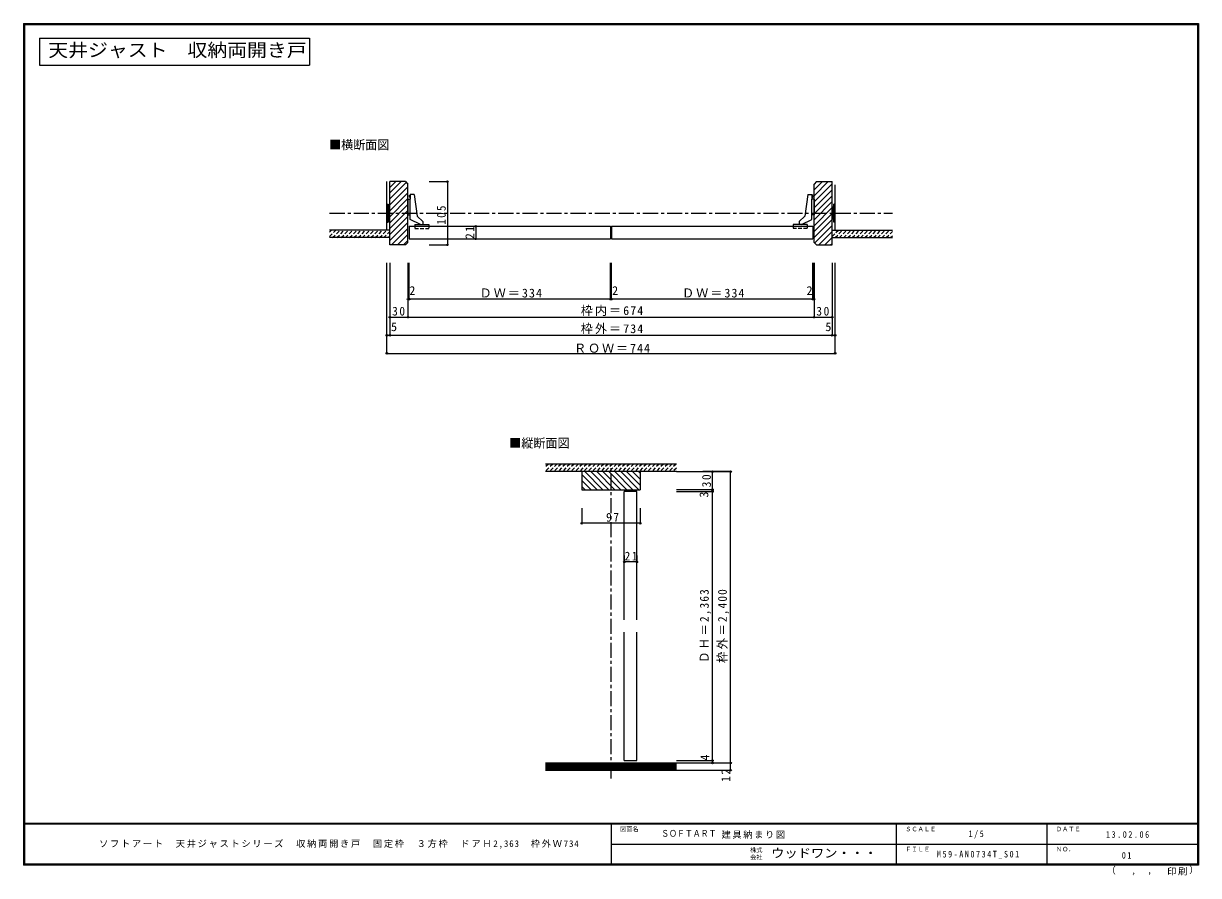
# Model space of a CAD drawing. Units: millimetres at full size, sheet at 1:5. Extents: x -973 to 977, y -718 to 696.
import ezdxf
from ezdxf.enums import TextEntityAlignment as Align

# ---------------------------------------------------------------- set-up
doc = ezdxf.new("R2010")
doc.units = ezdxf.units.MM
doc.header["$LTSCALE"] = 5
doc.header["$PDMODE"] = 32
doc.header["$PDSIZE"] = 2.5
doc.linetypes.add('CHAIN1', pattern=[8, 5, -1, 1, -1])
doc.linetypes.add('DASHED1', pattern=[1.8, 1.2, -0.6])
for name, color, linetype in [('0-1_通り芯', 4, 'CHAIN1'), ('0-3_仕上げ', 2, 'Continuous'), ('0-4_枠', 3, 'Continuous'), ('0-6_扉', 6, 'Continuous'), ('0-7_金物', 7, 'Continuous'), ('0-A_文字', 3, 'Continuous'), ('0-B_寸法', 7, 'Continuous'), ('0-C_ハッチ', 4, 'DASHED1'), ('F-0_補助線', 7, 'Continuous'), ('F-1_枠', 6, 'Continuous'), ('F-A_文字', 7, 'Continuous')]:
    doc.layers.add(name, color=color, linetype=linetype)
doc.styles.add('HGP明朝B', font='')
doc.styles.add('ＭＳ ゴシック', font='')
doc.styles.get('HGP明朝B').set_extended_font_data('HGP明朝B')
doc.styles.get('ＭＳ ゴシック').set_extended_font_data('MS Gothic')

msp = doc.modelspace()

# ---------------------------------------------------------------- linework, layer by layer
at = {"layer": '0-1_通り芯'}
for p, q in [((-465.347, 380.994), (468.653, 380.994)), ((1.653, -556.724), (1.653, -35.141))]:
    msp.add_line(p, q, dxfattribs=at)
at = {"layer": '0-3_仕上げ', "color": 3}
for p, q in [((-370.347, 352.994), (-370.347, 433.742)), ((373.653, 352.994), (373.653, 428.307))]:
    msp.add_line(p, q, dxfattribs=at)
at = {"layer": '0-3_仕上げ'}
for p, q in [((-365.347, 352.994), (-465.347, 352.994)), ((368.653, 352.994), (468.653, 352.994)), ((-365.347, 340.494), (-465.347, 340.494)), ((368.653, 340.494), (468.653, 340.494)), ((110.153, -35.142), (-106.847, -35.142)), ((110.153, -47.642), (-106.847, -47.642)), ((-106.847, -531.141), (110.153, -531.141)), ((-106.847, -543.141), (110.153, -543.141))]:
    msp.add_line(p, q, dxfattribs=at)
at = {"layer": '0-3_仕上げ', "color": 7}
for p, q in [((-106.847, -533.142), (110.153, -533.142)), ((-106.847, -535.141), (110.153, -535.141)), ((110.153, -537.142), (-106.847, -537.142)), ((110.153, -539.142), (-106.847, -539.142)), ((110.153, -541.142), (-106.847, -541.142))]:
    msp.add_line(p, q, dxfattribs=at)
at = {"layer": '0-4_枠'}
for p, q in [((-339.347, 433.494), (-365.347, 433.494)), ((-365.347, 328.494), (-365.347, 433.494)), ((-339.347, 433.494), (-335.347, 429.494)), ((-335.347, 332.494), (-335.347, 429.494)), ((342.653, 433.494), (338.653, 429.494)), ((338.653, 332.494), (338.653, 429.494)), ((342.653, 433.494), (368.653, 433.494)), ((368.653, 328.494), (368.653, 433.494)), ((-335.347, 332.494), (-339.347, 328.494)), ((-339.347, 328.494), (-365.347, 328.494)), ((-46.847, -47.642), (-46.847, -77.642)), ((50.153, -47.642), (-46.847, -47.642)), ((50.153, -47.642), (50.153, -77.642)), ((-46.847, -77.642), (50.153, -77.642))]:
    msp.add_line(p, q, dxfattribs=at)
msp.add_lwpolyline([(338.653, 332.494), (342.653, 328.494), (368.653, 328.494)], dxfattribs=at)
at = {"layer": '0-6_扉'}
for p, q in [((-333.347, 359.494), (0.653, 359.494)), ((-333.347, 359.494), (-333.347, 338.494)), ((0.653, 359.494), (0.653, 338.494)), ((2.653, 359.494), (336.653, 359.494)), ((2.653, 359.494), (2.653, 338.494)), ((336.653, 359.494), (336.653, 338.494)), ((-333.347, 338.494), (0.653, 338.494)), ((2.653, 338.494), (336.653, 338.494)), ((44.653, -80.642), (23.653, -80.642)), ((23.653, -293.892), (23.653, -80.642)), ((44.653, -293.892), (44.653, -80.642)), ((23.653, -527.141), (23.653, -313.892)), ((44.653, -527.141), (44.653, -313.892)), ((23.653, -527.141), (44.653, -527.141))]:
    msp.add_line(p, q, dxfattribs=at)
at = {"layer": '0-7_金物'}
for p, q in [((-333.365, 410.596), (-333.58, 407.803)), ((-333.365, 410.596), (-331.737, 411.817)), ((-324.746, 412.236), (-331.746, 412.284)), ((-331.746, 412.284), (-331.597, 404.234)), ((-324.746, 412.236), (-319.826, 376.244)), ((328.052, 412.236), (323.133, 376.244)), ((328.052, 412.236), (335.052, 412.284)), ((335.052, 412.284), (334.903, 404.234)), ((336.671, 410.596), (335.044, 411.817)), ((336.671, 410.596), (336.886, 407.803)), ((-370.347, 395.994), (-368.347, 395.994)), ((-370.347, 395.994), (-370.347, 365.994)), ((-368.347, 395.994), (-368.347, 365.994)), ((-368.347, 390.994), (-366.347, 390.994)), ((-366.347, 390.994), (-366.347, 370.994)), ((-335.347, 404.234), (-335.347, 378.334)), ((-335.347, 404.234), (-331.597, 404.234)), ((-332.153, 407.565), (-333.58, 407.803)), ((-331.597, 378.334), (-331.597, 404.234)), ((338.653, 404.234), (334.903, 404.234)), ((334.903, 378.334), (334.903, 404.234)), ((335.459, 407.565), (336.886, 407.803)), ((338.653, 404.234), (338.653, 378.334)), ((371.653, 390.994), (369.653, 390.994)), ((369.653, 370.994), (369.653, 390.994)), ((371.653, 365.994), (371.653, 395.994)), ((373.653, 395.994), (371.653, 395.994)), ((373.653, 365.994), (373.653, 395.994)), ((-368.347, 370.994), (-366.347, 370.994)), ((-366.347, 389.994), (-365.347, 389.994)), ((-366.347, 371.994), (-365.347, 371.994)), ((-335.347, 378.334), (-331.594, 378.334)), ((-331.546, 370.478), (-331.597, 378.784)), ((-319.826, 376.244), (-310.733, 367.555)), ((323.133, 376.244), (314.039, 367.555)), ((334.852, 370.478), (334.903, 378.784)), ((338.653, 378.334), (334.9, 378.334)), ((369.653, 389.994), (368.653, 389.994)), ((369.653, 371.994), (368.653, 371.994)), ((371.653, 370.994), (369.653, 370.994)), ((-370.347, 365.994), (-368.347, 365.994)), ((-314.368, 362.494), (-331.546, 370.478)), ((-323.954, 362.494), (-300.404, 362.494)), ((-310.733, 367.555), (-310.492, 362.494)), ((327.261, 362.494), (303.711, 362.494)), ((314.039, 367.555), (313.798, 362.494)), ((317.674, 362.494), (334.852, 370.478)), ((373.653, 365.994), (371.653, 365.994))]:
    msp.add_line(p, q, dxfattribs=at)
at = {"layer": '0-7_金物', "linetype": 'DASHED1'}
for p, q in [((-323.954, 362.494), (-323.954, 355.503)), ((-323.954, 355.503), (-300.404, 355.503)), ((-300.404, 362.494), (-300.404, 355.503)), ((303.711, 362.494), (303.711, 355.503)), ((327.261, 355.503), (303.711, 355.503)), ((327.261, 362.494), (327.261, 355.503))]:
    msp.add_line(p, q, dxfattribs=at)
at = {"layer": '0-7_金物'}
for points in [[(-332.153, 407.565), (-332.153, 408.778), (-331.685, 409.011)], [(335.459, 407.565), (335.459, 408.778), (334.992, 409.011)]]:
    msp.add_lwpolyline(points, dxfattribs=at)
at = {"layer": '0-A_文字'}
for p, q in [((-946.639, 671.667), (-946.639, 626.667)), ((-946.639, 671.667), (-498.764, 671.667)), ((-498.764, 671.667), (-498.764, 626.667)), ((-946.639, 626.667), (-498.764, 626.667))]:
    msp.add_line(p, q, dxfattribs=at)
at = {"layer": '0-B_寸法', "color": 4}
for p, q in [((-234.812, 359.494), (-222.918, 359.494)), ((-222.918, 359.494), (-222.918, 338.493)), ((-234.812, 338.493), (-222.918, 338.493)), ((-299.913, 328.494), (-269.913, 328.494)), ((-370.347, 148.494), (-370.347, 298.494)), ((-365.347, 298.494), (-365.347, 178.494)), ((-335.347, 298.494), (-335.347, 208.494)), ((-333.347, 238.494), (-333.347, 298.494)), ((0.653, 238.494), (0.653, 298.494)), ((2.653, 238.494), (2.653, 298.494)), ((336.653, 238.494), (336.653, 298.494)), ((338.653, 238.494), (338.653, 298.494)), ((338.653, 298.494), (338.653, 208.494)), ((368.653, 298.494), (368.653, 178.494)), ((338.653, 238.494), (-335.347, 238.494)), ((-365.347, 208.494), (368.653, 208.494)), ((-370.347, 178.494), (373.653, 178.494)), ((110.153, -47.642), (200.153, -47.642)), ((200.153, -47.641), (154.153, -47.641)), ((170.153, -77.642), (170.153, -47.642)), ((200.153, -543.141), (200.153, -47.642)), ((170.153, -77.642), (110.153, -77.642)), ((170.153, -531.141), (170.153, -77.642)), ((110.153, -80.642), (170.153, -80.642)), ((-46.847, -108.102), (-46.847, -133.473)), ((50.153, -108.102), (50.153, -133.473)), ((50.153, -133.473), (-46.847, -133.473)), ((23.653, -186.726), (23.653, -197.642)), ((44.653, -186.726), (44.653, -197.642)), ((44.653, -197.642), (23.653, -197.642)), ((110.153, -527.141), (170.153, -527.141)), ((110.153, -531.142), (170.153, -531.142)), ((110.153, -543.141), (200.153, -543.141)), ((170.153, -531.141), (200.153, -531.141))]:
    msp.add_line(p, q, dxfattribs=at)
for points in [[(-299.913, 433.494), (-269.913, 433.494), (-269.913, 328.494)], [(-370.347, 148.494), (373.653, 148.494), (373.653, 298.494)]]:
    msp.add_lwpolyline(points, dxfattribs=at)
at = {"layer": '0-B_寸法'}
for p in [(-269.913, 433.494), (-222.918, 359.494), (-222.918, 338.493), (-269.913, 328.494), (-335.347, 238.494), (-333.347, 238.494), (0.653, 238.494), (2.653, 238.494), (336.653, 238.494), (338.653, 238.494), (-365.347, 208.494), (-335.347, 208.494), (338.653, 208.494), (368.653, 208.494), (-370.347, 178.494), (-365.347, 178.494), (368.653, 178.494), (373.653, 178.494), (-370.347, 148.494), (373.653, 148.494), (170.153, -47.642), (200.153, -47.641), (200.153, -47.642), (170.153, -77.642), (170.153, -80.642), (-46.847, -133.473), (50.153, -133.473), (23.653, -197.642), (44.653, -197.642), (170.153, -527.141), (170.153, -531.141), (200.153, -531.141), (200.153, -543.141)]:
    msp.add_point(p, dxfattribs=at)
at = {"layer": '0-C_ハッチ', "linetype": 'Continuous'}
for p, q in [((-365.347, 414.844), (-346.697, 433.494)), ((-365.347, 423.581), (-355.435, 433.494)), ((-365.347, 404.944), (-338.072, 432.219)), ((338.653, 419.767), (352.379, 433.494)), ((338.653, 409.868), (362.279, 433.494)), ((338.653, 399.968), (368.653, 429.968)), ((-365.347, 395.045), (-335.347, 425.045)), ((-365.347, 385.145), (-335.347, 415.145)), ((338.653, 390.069), (368.653, 420.069)), ((338.653, 380.169), (368.653, 410.169)), ((-365.347, 375.246), (-335.347, 405.246)), ((-365.347, 365.346), (-335.347, 395.346)), ((338.653, 370.27), (368.653, 400.27)), ((338.653, 360.37), (368.653, 390.37)), ((-365.347, 355.447), (-335.347, 385.447)), ((-365.347, 345.547), (-335.347, 375.547)), ((338.653, 350.471), (368.653, 380.471)), ((338.653, 340.571), (368.653, 370.571)), ((-365.347, 335.648), (-335.347, 365.648)), ((-362.602, 328.494), (-335.347, 355.748)), ((339.564, 331.583), (368.653, 360.672)), ((-352.702, 328.494), (-335.347, 345.849)), ((-342.803, 328.494), (-335.347, 335.949)), ((346.374, 328.494), (368.653, 350.772)), ((356.274, 328.494), (368.653, 340.873)), ((366.173, 328.494), (368.653, 330.973)), ((-21.575, -77.642), (-46.847, -52.37)), ((-11.675, -77.642), (-41.676, -47.642)), ((-1.776, -77.642), (-31.776, -47.642)), ((8.124, -77.642), (-21.877, -47.642)), ((18.023, -77.642), (-11.977, -47.642)), ((27.923, -77.642), (-2.078, -47.642)), ((37.822, -77.642), (7.822, -47.642)), ((47.721, -77.642), (17.721, -47.642)), ((50.153, -70.174), (27.621, -47.642)), ((50.153, -60.274), (37.52, -47.642)), ((50.153, -50.375), (47.42, -47.642)), ((-31.474, -77.642), (-46.847, -62.269)), ((-41.374, -77.642), (-46.847, -72.169))]:
    msp.add_line(p, q, dxfattribs=at)
at = {"layer": '0-C_ハッチ'}
for p, q in [((-465.347, 349.641), (-461.994, 352.994)), ((-465.347, 342.57), (-454.923, 352.994)), ((-460.352, 340.494), (-447.852, 352.994)), ((-453.281, 340.494), (-440.781, 352.994)), ((-446.21, 340.494), (-433.71, 352.994)), ((-439.139, 340.494), (-426.639, 352.994)), ((-432.068, 340.494), (-419.568, 352.994)), ((-424.997, 340.494), (-412.497, 352.994)), ((-417.926, 340.494), (-405.426, 352.994)), ((-410.855, 340.494), (-398.355, 352.994)), ((-403.784, 340.494), (-391.284, 352.994)), ((-396.713, 340.494), (-384.213, 352.994)), ((-389.642, 340.494), (-377.142, 352.994)), ((-382.571, 340.494), (-370.071, 352.994)), ((368.653, 342.567), (379.08, 352.994)), ((373.65, 340.494), (386.151, 352.994)), ((380.722, 340.494), (393.222, 352.994)), ((387.793, 340.494), (400.293, 352.994)), ((394.864, 340.494), (407.364, 352.994)), ((401.935, 340.494), (414.435, 352.994)), ((409.006, 340.494), (421.506, 352.994)), ((416.077, 340.494), (428.577, 352.994)), ((423.148, 340.494), (435.648, 352.994)), ((430.219, 340.494), (442.719, 352.994)), ((437.29, 340.494), (449.79, 352.994)), ((444.361, 340.494), (456.861, 352.994)), ((451.432, 340.494), (463.932, 352.994)), ((-375.5, 340.494), (-365.347, 350.646)), ((-368.429, 340.494), (-365.347, 343.575)), ((458.503, 340.494), (468.653, 350.644)), ((465.574, 340.494), (468.653, 343.573)), ((-102.174, -35.142), (-106.847, -39.814)), ((-95.103, -35.142), (-106.847, -46.885)), ((-88.032, -35.142), (-100.532, -47.642)), ((-80.961, -35.142), (-93.461, -47.642)), ((-73.89, -35.142), (-86.39, -47.642)), ((-66.819, -35.142), (-79.319, -47.642)), ((-59.748, -35.142), (-72.248, -47.642)), ((-52.677, -35.142), (-65.177, -47.642)), ((-45.606, -35.142), (-58.106, -47.642)), ((-38.535, -35.142), (-51.035, -47.642)), ((-31.464, -35.142), (-43.964, -47.642)), ((-24.393, -35.142), (-36.893, -47.642)), ((-17.322, -35.142), (-29.822, -47.642)), ((-10.25, -35.142), (-22.75, -47.642)), ((-3.179, -35.142), (-15.679, -47.642)), ((3.892, -35.142), (-8.608, -47.642)), ((10.963, -35.142), (-1.537, -47.642)), ((18.034, -35.142), (5.534, -47.642)), ((25.133, -35.113), (12.605, -47.642)), ((32.176, -35.142), (19.676, -47.642)), ((39.247, -35.142), (26.747, -47.642)), ((46.29, -35.142), (33.79, -47.642)), ((53.361, -35.142), (40.861, -47.642)), ((60.404, -35.142), (47.904, -47.642)), ((67.475, -35.142), (54.975, -47.642)), ((74.518, -35.142), (62.018, -47.642)), ((81.589, -35.142), (69.089, -47.642)), ((88.632, -35.142), (76.132, -47.642)), ((95.703, -35.142), (83.203, -47.642)), ((102.746, -35.142), (90.246, -47.642)), ((109.817, -35.142), (97.317, -47.642)), ((110.153, -41.849), (104.36, -47.642))]:
    msp.add_line(p, q, dxfattribs=at)
at = {"layer": 'F-1_枠'}
for p, q in [((-973.347, 695.833), (-973.347, -700.833)), ((-973.347, 695.833), (976.653, 695.833)), ((-973.347, 695), (976.653, 695)), ((-973.347, 694.167), (976.653, 694.167)), ((-972.514, 695.833), (-972.514, -700.833)), ((-971.68, 695.833), (-971.68, -700.833)), ((974.986, 695.833), (974.986, -700.833)), ((975.82, 695.833), (975.82, -700.833)), ((976.653, 695.833), (976.653, -700.833)), ((976.653, -631.667), (-973.347, -631.667)), ((976.653, -632.5), (-973.347, -632.5)), ((1.653, -632.5), (1.653, -699.167)), ((474.986, -632.5), (474.986, -699.167)), ((724.986, -632.5), (724.986, -699.167)), ((1.653, -665.833), (974.986, -665.834)), ((976.653, -699.167), (-973.347, -699.167)), ((976.653, -700), (-973.347, -700)), ((976.653, -700.833), (-973.347, -700.833))]:
    msp.add_line(p, q, dxfattribs=at)

# ---------------------------------------------------------------- texts
at = {"layer": '0-A_文字', "style": 'ＭＳ ゴシック', "width": 1.1}
msp.add_text('天井ジャスト\u3000収納両開き戸', height=21.99, dxfattribs=at).set_placement((-932.264, 634.167), align=Align.BOTTOM_LEFT)
at = {"layer": '0-A_文字', "color": 7, "style": 'ＭＳ ゴシック'}
for s, p in [('■横断面図', (-466.188, 482.817)), ('■縦断面図', (-167.134, -12.166))]:
    msp.add_text(s, height=14.66, dxfattribs=at).set_placement(p, align=Align.BOTTOM_LEFT)
at = {"layer": '0-B_寸法', "style": 'ＭＳ ゴシック'}
for s, p in [('2', (-333.06, 240.994)), ('2', (3.515, 240.994)), ('2', (326.212, 240.994)), ('5', (-363.398, 180.994)), ('5', (357.386, 180.994))]:
    msp.add_text(s, height=14.66, dxfattribs=at).set_placement(p, align=Align.BOTTOM_LEFT)
for s, p in [('3', (167.587, -90.855)), ('4', (169.335, -527.205))]:
    msp.add_text(s, height=14.66, rotation=90, dxfattribs=at).set_placement(p, align=Align.BOTTOM_LEFT)
at = {"layer": '0-B_寸法', "char_height": 14.66, "attachment_point": 7, "rotation": 90, "style": 'ＭＳ ゴシック'}
for s, insert in [('\\T1.27;\\W0.9;105', (-272.413, 361.994)), ('\\T1.27;\\W0.95;21', (-225.418, 338.369)), ('\\T1.27;\\W0.95;30', (167.653, -73.728)), ('\\T1.19;\\W0.95;ＤＨ＝2,363', (167.653, -365.142)), ('\\T1.19;\\W0.95;枠外＝2,400', (197.653, -365.142)), ('\\T1.27;\\W0.95;12', (199.46, -562.463))]:
    msp.add_mtext(s, dxfattribs=dict(at, insert=insert))
at = {"layer": '0-B_寸法', "char_height": 14.66, "attachment_point": 7, "style": 'ＭＳ ゴシック'}
for s, insert in [('\\T1.17;ＤＷ＝334', (-216.347, 240.994)), ('\\T1.17;ＤＷ＝334', (119.653, 240.994)), ('\\T1.27;\\W0.95;30', (-361.597, 210.994)), ('\\T1.17;枠内＝674', (-48.347, 210.494)), ('\\T1.27;\\W0.95;30', (342.403, 210.994)), ('\\T1.17;枠外＝734', (-48.347, 180.494)), ('\\T1.16;ＲＯＷ＝744', (-59.597, 149.364)), ('\\T1.27;\\W0.95;97', (-6.472, -130.973)), ('\\T1.27;\\W0.95;21', (24.153, -195.142))]:
    msp.add_mtext(s, dxfattribs=dict(at, insert=insert))
at = {"layer": 'F-0_補助線', "style": 'HGP明朝B', "width": 0.85}
msp.add_text('ＳＯＦＴＡＲＴ', height=11, dxfattribs=at).set_placement((84.986, -656.798), align=Align.BOTTOM_LEFT)
at = {"layer": 'F-0_補助線', "insert": (185.035, -656.798), "char_height": 11, "attachment_point": 7, "style": 'ＭＳ ゴシック'}
msp.add_mtext('\\T1.17;建具納まり図', dxfattribs=at)
at = {"layer": 'F-A_文字', "style": 'ＭＳ ゴシック'}
for s, height, p in [('図面名', 7.331, (16.653, -646.667)), ('ＳＣＡＬＥ', 7.331, (489.986, -646.667)), ('ＤＡＴＥ', 7.331, (739.986, -646.667)), ('株式', 7.331, (232.486, -681.5)), ('ＦＩＬＥ', 7.331, (489.986, -680)), ('ＮＯ．', 7.331, (739.986, -680.001)), ('会社', 7.331, (232.486, -693.5)), ('（', 11, (823.992, -718.052)), ('）', 11, (961.387, -717.355)), (',', 11, (865.199, -718.052)), (',', 11, (891.686, -717.588))]:
    msp.add_text(s, height=height, dxfattribs=at).set_placement(p, align=Align.BOTTOM_LEFT)
at = {"layer": 'F-A_文字', "style": 'ＭＳ ゴシック', "width": 1.1}
msp.add_text('ウッドワン・・・', height=14.66, dxfattribs=at).set_placement((267.486, -692.5), align=Align.BOTTOM_LEFT)
at = {"layer": 'F-A_文字', "char_height": 11, "attachment_point": 7, "style": 'ＭＳ ゴシック'}
for s, insert in [('\\T1.38;\\W0.9;1/5', (594.986, -656.667)), ('\\T1.18;ソフトアート\u3000天井ジャストシリーズ\u3000収納両開き戸\u3000固定枠\u3000３方枠\u3000ドアＨ2,363\u3000枠外Ｗ734', (-847.938, -673.333)), ('\\T1.39;\\W0.85;13.02.06', (823.111, -655.417)), ('\\T1.39;\\W0.85;M59-AN0734T_S01', (542.486, -690.001)), ('\\T1.36;\\W0.9;01', (849.361, -690.001)), ('\\T1.17;印刷', (924.678, -717.82))]:
    msp.add_mtext(s, dxfattribs=dict(at, insert=insert))

doc.saveas('drawing.dxf')
